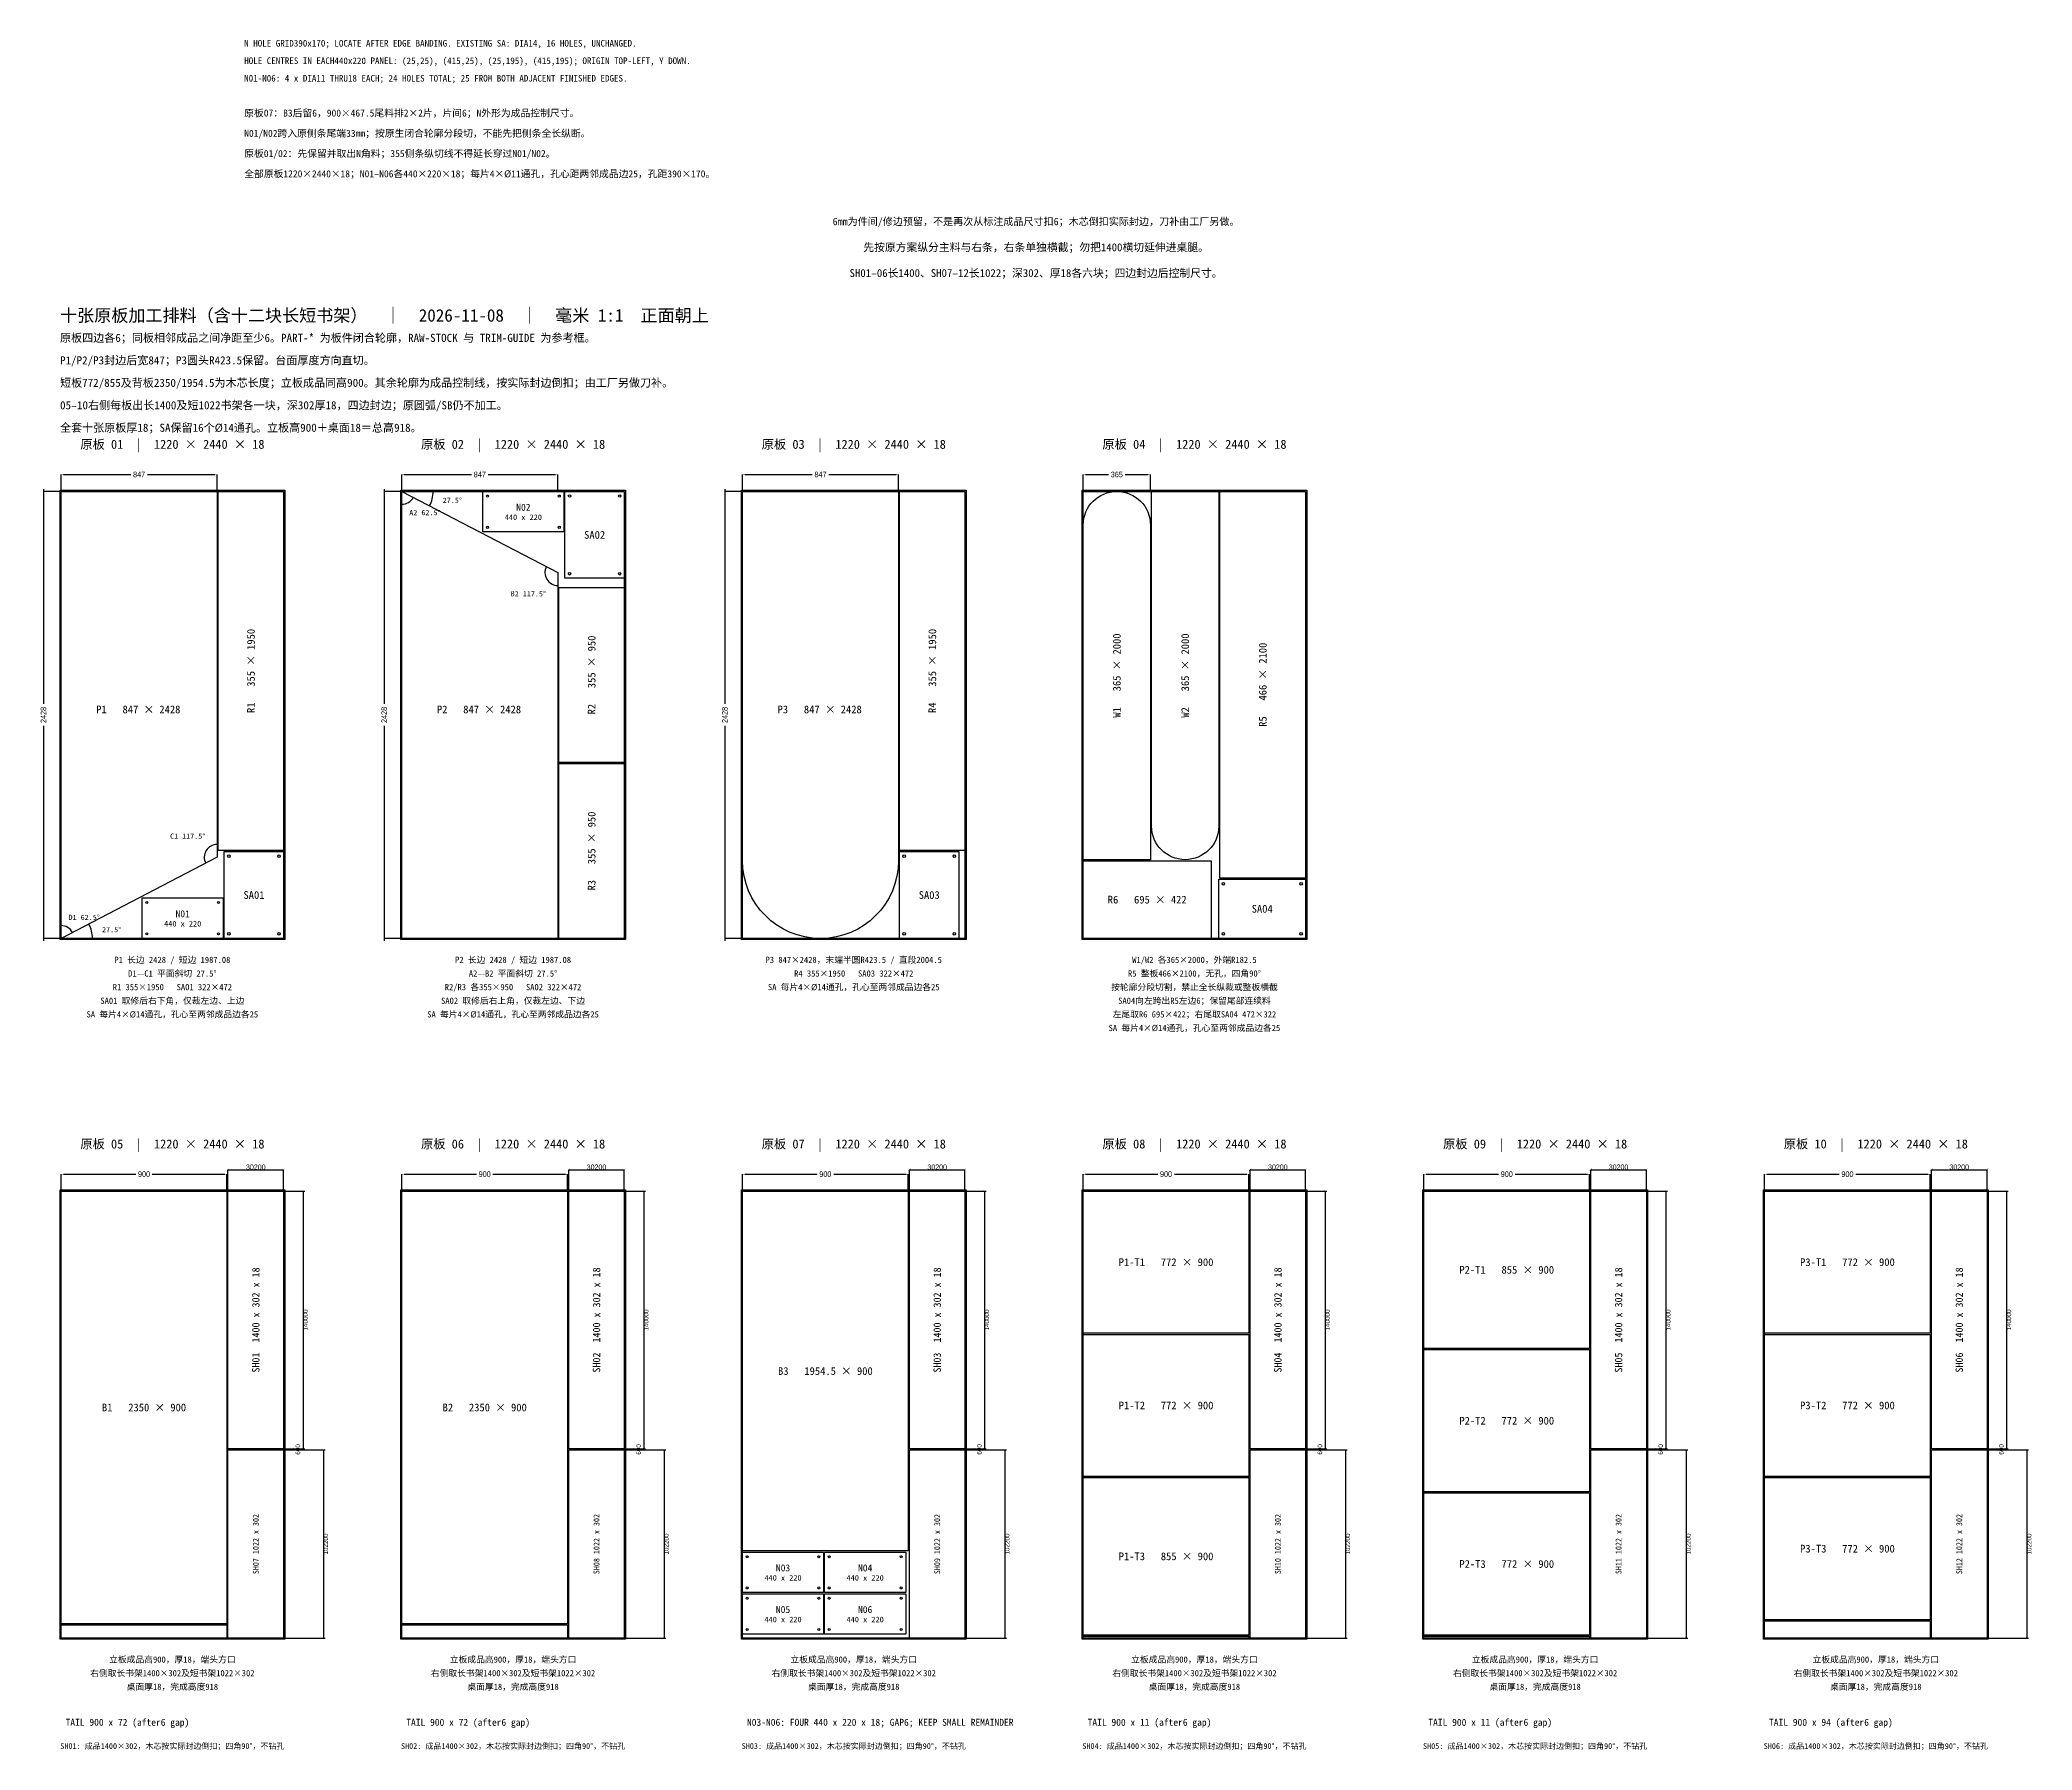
# Model space of a CAD drawing. Header units: millimetres. Extents: x -110 to 10709, y -6842 to 2447.
import ezdxf
from ezdxf.enums import TextEntityAlignment as Align

# ---------------------------------------------------------------- set-up
doc = ezdxf.new("R2010")
doc.units = ezdxf.units.MM
doc.linetypes.add('DASHED', pattern=[1.524, 1.27, -0.254])
for name, color, linetype in [('ANNOTATION', 7, 'Continuous'), ('DIM', 7, 'Continuous'), ('DRILL-THRU-D11', 1, 'Continuous'), ('DRILL-THRU-D14', 1, 'Continuous'), ('OFFCUT-KEEP', 2, 'Continuous'), ('PART-LEG', 3, 'Continuous'), ('PART-RECOVERY', 3, 'Continuous'), ('PART-SA', 6, 'Continuous'), ('PART-SHELF', 4, 'Continuous'), ('PART-STRIP', 2, 'Continuous'), ('PART-TOP', 4, 'Continuous'), ('PART-WINDOW', 32, 'Continuous'), ('RAW-STOCK', 8, 'Continuous'), ('RECOVERY-DRILL-NOTE', 1, 'Continuous'), ('RECOVERY-NOTE', 3, 'Continuous'), ('SHELF-NOTE', 4, 'Continuous'), ('TRIM-GUIDE', 9, 'Continuous')]:
    doc.layers.add(name, color=color, linetype=linetype)
doc.styles.add('CN', font='simhei.ttf')
doc.styles.add('OpenSansCondensed-Light', font='OpenSansCondensed-Light.ttf')
doc.dimstyles.new('EZDXF', dxfattribs={"dimtxt": 0.25, "dimasz": 0.175, "dimexe": 0.375, "dimexo": 0.125, "dimgap": 0.1, "dimtad": 1, "dimlfac": 100, "dimzin": 12, "dimdsep": 46, "dimtxsty": 'OpenSansCondensed-Light', "dimblk": 'ARCHTICK', "dimcen": 2.5, "dimazin": 3, "dimtfac": 0.5, "dimtmove": 2, "dimatfit": 3})
doc.dimstyles.get("Standard").update_dxf_attribs({"dimtxt": 2.5, "dimasz": 2.5, "dimexe": 1.25, "dimexo": 0.625, "dimtad": 1, "dimcen": 2.5, "dimazin": 3, "dimtfac": 1, "dimtmove": 0, "dimatfit": 3})

# ---------------------------------------------------------------- blocks, each defined once
blk = doc.blocks.new('_CLOSEDFILLED')
at = {"color": 0, "linetype": 'BYBLOCK'}
blk.add_solid([(-1, 0.16), (0, 0), (-1, -0.16)], dxfattribs=at)
blk = doc.blocks.new('*D1')
for p, q in [((6, -6), (6, 86)), ((18, 86), (384.5, 86)), ((474.5, 86), (841, 86)), ((853, -6), (853, 86))]:
    blk.add_line(p, q)
at = {"layer": 'Defpoints'}
for p in [(6, 86), (6, -6), (853, -6)]:
    blk.add_point(p, dxfattribs=at)
at = {"layer": 'DIM', "xscale": 12, "yscale": 12, "rotation": 180}
blk.add_blockref('_CLOSEDFILLED', (6, 86), dxfattribs=at)
at = {"layer": 'DIM', "xscale": 12, "yscale": 12}
blk.add_blockref('_CLOSEDFILLED', (853, 86), dxfattribs=at)
at = {"layer": 'DIM', "insert": (429.5, 86), "char_height": 30, "attachment_point": 5, "style": 'OpenSansCondensed-Light'}
blk.add_mtext('847', dxfattribs=at)
blk = doc.blocks.new('*D2')
for p, q in [((-90, 6), (-90, -1160)), ((6, -6), (-90, -6)), ((-90, -1280), (-90, -2446)), ((6, -2434), (-90, -2434))]:
    blk.add_line(p, q)
at = {"layer": 'Defpoints'}
for p in [(-90, -6), (6, -6), (6, -2434)]:
    blk.add_point(p, dxfattribs=at)
at = {"layer": 'DIM', "xscale": 12, "yscale": 12}
for p, rotation in [((-90, -6), 270), ((-90, -2434), 90)]:
    blk.add_blockref('_CLOSEDFILLED', p, dxfattribs=dict(at, rotation=rotation))
at = {"layer": 'DIM', "insert": (-90, -1220), "char_height": 30, "attachment_point": 5, "rotation": 90, "style": 'OpenSansCondensed-Light'}
blk.add_mtext('2428', dxfattribs=at)
blk = doc.blocks.new('*D3')
for p, q in [((1856, -6), (1856, 86)), ((1868, 86), (2234.5, 86)), ((2324.5, 86), (2691, 86)), ((2703, -6), (2703, 86))]:
    blk.add_line(p, q)
at = {"layer": 'Defpoints'}
for p in [(1856, 86), (1856, -6), (2703, -6)]:
    blk.add_point(p, dxfattribs=at)
at = {"layer": 'DIM', "xscale": 12, "yscale": 12, "rotation": 180}
blk.add_blockref('_CLOSEDFILLED', (1856, 86), dxfattribs=at)
at = {"layer": 'DIM', "xscale": 12, "yscale": 12}
blk.add_blockref('_CLOSEDFILLED', (2703, 86), dxfattribs=at)
at = {"layer": 'DIM', "insert": (2279.5, 86), "char_height": 30, "attachment_point": 5, "style": 'OpenSansCondensed-Light'}
blk.add_mtext('847', dxfattribs=at)
blk = doc.blocks.new('*D4')
for p, q in [((1760, 6), (1760, -1160)), ((1856, -6), (1760, -6)), ((1760, -1280), (1760, -2446)), ((1856, -2434), (1760, -2434))]:
    blk.add_line(p, q)
at = {"layer": 'Defpoints'}
for p in [(1760, -6), (1856, -6), (1856, -2434)]:
    blk.add_point(p, dxfattribs=at)
at = {"layer": 'DIM', "xscale": 12, "yscale": 12}
for p, rotation in [((1760, -6), 270), ((1760, -2434), 90)]:
    blk.add_blockref('_CLOSEDFILLED', p, dxfattribs=dict(at, rotation=rotation))
at = {"layer": 'DIM', "insert": (1760, -1220), "char_height": 30, "attachment_point": 5, "rotation": 90, "style": 'OpenSansCondensed-Light'}
blk.add_mtext('2428', dxfattribs=at)
blk = doc.blocks.new('*D5')
for p, q in [((3706, -6), (3706, 86)), ((3718, 86), (4084.5, 86)), ((4174.5, 86), (4541, 86)), ((4553, -6), (4553, 86))]:
    blk.add_line(p, q)
at = {"layer": 'Defpoints'}
for p in [(3706, 86), (3706, -6), (4553, -6)]:
    blk.add_point(p, dxfattribs=at)
at = {"layer": 'DIM', "xscale": 12, "yscale": 12, "rotation": 180}
blk.add_blockref('_CLOSEDFILLED', (3706, 86), dxfattribs=at)
at = {"layer": 'DIM', "xscale": 12, "yscale": 12}
blk.add_blockref('_CLOSEDFILLED', (4553, 86), dxfattribs=at)
at = {"layer": 'DIM', "insert": (4129.5, 86), "char_height": 30, "attachment_point": 5, "style": 'OpenSansCondensed-Light'}
blk.add_mtext('847', dxfattribs=at)
blk = doc.blocks.new('*D6')
for p, q in [((3610, 6), (3610, -1160)), ((3706, -6), (3610, -6)), ((3610, -1280), (3610, -2446)), ((3706, -2434), (3610, -2434))]:
    blk.add_line(p, q)
at = {"layer": 'Defpoints'}
for p in [(3610, -6), (3706, -6), (3706, -2434)]:
    blk.add_point(p, dxfattribs=at)
at = {"layer": 'DIM', "xscale": 12, "yscale": 12}
for p, rotation in [((3610, -6), 270), ((3610, -2434), 90)]:
    blk.add_blockref('_CLOSEDFILLED', p, dxfattribs=dict(at, rotation=rotation))
at = {"layer": 'DIM', "insert": (3610, -1220), "char_height": 30, "attachment_point": 5, "rotation": 90, "style": 'OpenSansCondensed-Light'}
blk.add_mtext('2428', dxfattribs=at)
blk = doc.blocks.new('*D7')
for p, q in [((5556, -6), (5556, 86)), ((5568, 86), (5693.5, 86)), ((5783.5, 86), (5909, 86)), ((5921, -6), (5921, 86))]:
    blk.add_line(p, q)
at = {"layer": 'Defpoints'}
for p in [(5556, 86), (5556, -6), (5921, -6)]:
    blk.add_point(p, dxfattribs=at)
at = {"layer": 'DIM', "xscale": 12, "yscale": 12, "rotation": 180}
blk.add_blockref('_CLOSEDFILLED', (5556, 86), dxfattribs=at)
at = {"layer": 'DIM', "xscale": 12, "yscale": 12}
blk.add_blockref('_CLOSEDFILLED', (5921, 86), dxfattribs=at)
at = {"layer": 'DIM', "insert": (5738.5, 86), "char_height": 30, "attachment_point": 5, "style": 'OpenSansCondensed-Light'}
blk.add_mtext('365', dxfattribs=at)
blk = doc.blocks.new('*D8')
for p, q in [((6, -3806), (6, -3714)), ((18, -3714), (411, -3714)), ((501, -3714), (894, -3714)), ((906, -3806), (906, -3714))]:
    blk.add_line(p, q)
at = {"layer": 'Defpoints'}
for p in [(6, -3714), (6, -3806), (906, -3806)]:
    blk.add_point(p, dxfattribs=at)
at = {"layer": 'DIM', "xscale": 12, "yscale": 12, "rotation": 180}
blk.add_blockref('_CLOSEDFILLED', (6, -3714), dxfattribs=at)
at = {"layer": 'DIM', "xscale": 12, "yscale": 12}
blk.add_blockref('_CLOSEDFILLED', (906, -3714), dxfattribs=at)
at = {"layer": 'DIM', "insert": (456, -3714), "char_height": 30, "attachment_point": 5, "style": 'OpenSansCondensed-Light'}
blk.add_mtext('900', dxfattribs=at)
blk = doc.blocks.new('*D9')
for p, q in [((1856, -3806), (1856, -3714)), ((1868, -3714), (2261, -3714)), ((2351, -3714), (2744, -3714)), ((2756, -3806), (2756, -3714))]:
    blk.add_line(p, q)
at = {"layer": 'Defpoints'}
for p in [(1856, -3714), (1856, -3806), (2756, -3806)]:
    blk.add_point(p, dxfattribs=at)
at = {"layer": 'DIM', "xscale": 12, "yscale": 12, "rotation": 180}
blk.add_blockref('_CLOSEDFILLED', (1856, -3714), dxfattribs=at)
at = {"layer": 'DIM', "xscale": 12, "yscale": 12}
blk.add_blockref('_CLOSEDFILLED', (2756, -3714), dxfattribs=at)
at = {"layer": 'DIM', "insert": (2306, -3714), "char_height": 30, "attachment_point": 5, "style": 'OpenSansCondensed-Light'}
blk.add_mtext('900', dxfattribs=at)
blk = doc.blocks.new('*D10')
for p, q in [((3706, -3806), (3706, -3714)), ((3718, -3714), (4111, -3714)), ((4201, -3714), (4594, -3714)), ((4606, -3806), (4606, -3714))]:
    blk.add_line(p, q)
at = {"layer": 'Defpoints'}
for p in [(3706, -3714), (3706, -3806), (4606, -3806)]:
    blk.add_point(p, dxfattribs=at)
at = {"layer": 'DIM', "xscale": 12, "yscale": 12, "rotation": 180}
blk.add_blockref('_CLOSEDFILLED', (3706, -3714), dxfattribs=at)
at = {"layer": 'DIM', "xscale": 12, "yscale": 12}
blk.add_blockref('_CLOSEDFILLED', (4606, -3714), dxfattribs=at)
at = {"layer": 'DIM', "insert": (4156, -3714), "char_height": 30, "attachment_point": 5, "style": 'OpenSansCondensed-Light'}
blk.add_mtext('900', dxfattribs=at)
blk = doc.blocks.new('*D11')
for p, q in [((5556, -3806), (5556, -3714)), ((5568, -3714), (5961, -3714)), ((6051, -3714), (6444, -3714)), ((6456, -3806), (6456, -3714))]:
    blk.add_line(p, q)
at = {"layer": 'Defpoints'}
for p in [(5556, -3714), (5556, -3806), (6456, -3806)]:
    blk.add_point(p, dxfattribs=at)
at = {"layer": 'DIM', "xscale": 12, "yscale": 12, "rotation": 180}
blk.add_blockref('_CLOSEDFILLED', (5556, -3714), dxfattribs=at)
at = {"layer": 'DIM', "xscale": 12, "yscale": 12}
blk.add_blockref('_CLOSEDFILLED', (6456, -3714), dxfattribs=at)
at = {"layer": 'DIM', "insert": (6006, -3714), "char_height": 30, "attachment_point": 5, "style": 'OpenSansCondensed-Light'}
blk.add_mtext('900', dxfattribs=at)
blk = doc.blocks.new('*D12')
for p, q in [((7406, -3806), (7406, -3714)), ((7418, -3714), (7811, -3714)), ((7901, -3714), (8294, -3714)), ((8306, -3806), (8306, -3714))]:
    blk.add_line(p, q)
at = {"layer": 'Defpoints'}
for p in [(7406, -3714), (7406, -3806), (8306, -3806)]:
    blk.add_point(p, dxfattribs=at)
at = {"layer": 'DIM', "xscale": 12, "yscale": 12, "rotation": 180}
blk.add_blockref('_CLOSEDFILLED', (7406, -3714), dxfattribs=at)
at = {"layer": 'DIM', "xscale": 12, "yscale": 12}
blk.add_blockref('_CLOSEDFILLED', (8306, -3714), dxfattribs=at)
at = {"layer": 'DIM', "insert": (7856, -3714), "char_height": 30, "attachment_point": 5, "style": 'OpenSansCondensed-Light'}
blk.add_mtext('900', dxfattribs=at)
blk = doc.blocks.new('*D13')
for p, q in [((9256, -3806), (9256, -3714)), ((9268, -3714), (9661, -3714)), ((9751, -3714), (10144, -3714)), ((10156, -3806), (10156, -3714))]:
    blk.add_line(p, q)
at = {"layer": 'Defpoints'}
for p in [(9256, -3714), (9256, -3806), (10156, -3806)]:
    blk.add_point(p, dxfattribs=at)
at = {"layer": 'DIM', "xscale": 12, "yscale": 12, "rotation": 180}
blk.add_blockref('_CLOSEDFILLED', (9256, -3714), dxfattribs=at)
at = {"layer": 'DIM', "xscale": 12, "yscale": 12}
blk.add_blockref('_CLOSEDFILLED', (10156, -3714), dxfattribs=at)
at = {"layer": 'DIM', "insert": (9706, -3714), "char_height": 30, "attachment_point": 5, "style": 'OpenSansCondensed-Light'}
blk.add_mtext('900', dxfattribs=at)
blk = doc.blocks.new('_ARCHTICK')
at = {"color": 0, "linetype": 'BYBLOCK', "const_width": 0.15}
blk.add_lwpolyline([(-0.5, -0.5), (0.5, 0.5)], dxfattribs=at)

msp = doc.modelspace()

# ---------------------------------------------------------------- linework, layer by layer
at = {"layer": 'ANNOTATION', "linetype": 'DASHED'}
for p, q in [((1856, -6), (2295, -6)), ((6, -2434), (445, -2434))]:
    msp.add_line(p, q, dxfattribs=at)
at = {"layer": 'ANNOTATION'}
for centre, radius, start, end in [((1856, -6), 70, 270, 332.5), ((1856, -6), 170, 332.5, 360), ((2703, -446.92029), 70, 152.5, 270), ((853, -1993.07971), 70, 90, 207.5), ((6, -2434), 70, 27.5, 90), ((6, -2434), 170, 0, 27.5)]:
    msp.add_arc(centre, radius, start, end, dxfattribs=at)
at = {"layer": 'DRILL-THRU-D11'}
for centre in [(2321, -31), (2711, -31), (2321, -201), (2711, -201), (471, -2239), (861, -2239), (471, -2409), (861, -2409), (3731, -5791.5), (4121, -5791.5), (4177, -5791.5), (4567, -5791.5), (3731, -5961.5), (3731, -6017.5), (4121, -5961.5), (4121, -6017.5), (4177, -5961.5), (4177, -6017.5), (4567, -5961.5), (4567, -6017.5), (3731, -6187.5), (4121, -6187.5), (4177, -6187.5), (4567, -6187.5)]:
    msp.add_circle(centre, 5.5, dxfattribs=at)
at = {"layer": 'DRILL-THRU-D14'}
for centre in [(2767, -31), (3039, -31), (2767, -453), (3039, -453), (917, -1987), (1189, -1987), (4584, -1987), (4856, -1987), (6317, -2137), (6739, -2137), (917, -2409), (1189, -2409), (4584, -2409), (4856, -2409), (6317, -2409), (6739, -2409)]:
    msp.add_circle(centre, 7, dxfattribs=at)
at = {"layer": 'OFFCUT-KEEP'}
for points in [[(6, -6162), (906, -6162), (906, -6234), (6, -6234)], [(1856, -6162), (2756, -6162), (2756, -6234), (1856, -6234)], [(9256, -6140), (10156, -6140), (10156, -6234), (9256, -6234)], [(5556, -6223), (6456, -6223), (6456, -6234), (5556, -6234)], [(7406, -6223), (8306, -6223), (8306, -6234), (7406, -6234)]]:
    msp.add_lwpolyline(points, close=True, dxfattribs=at)
at = {"layer": 'PART-LEG'}
for points in [[(6, -3806), (906, -3806), (906, -6156), (6, -6156)], [(1856, -3806), (2756, -3806), (2756, -6156), (1856, -6156)], [(3706, -3806), (4606, -3806), (4606, -5760.5), (3706, -5760.5)], [(5556, -3806), (6456, -3806), (6456, -4578), (5556, -4578)], [(7406, -3806), (8306, -3806), (8306, -4661), (7406, -4661)], [(9256, -3806), (10156, -3806), (10156, -4578), (9256, -4578)], [(5556, -4584), (6456, -4584), (6456, -5356), (5556, -5356)], [(9256, -4584), (10156, -4584), (10156, -5356), (9256, -5356)], [(7406, -4667), (8306, -4667), (8306, -5439), (7406, -5439)], [(5556, -5362), (6456, -5362), (6456, -6217), (5556, -6217)], [(9256, -5362), (10156, -5362), (10156, -6134), (9256, -6134)], [(7406, -5445), (8306, -5445), (8306, -6217), (7406, -6217)]]:
    msp.add_lwpolyline(points, close=True, dxfattribs=at)
at = {"layer": 'PART-RECOVERY'}
for points in [[(2296, -6), (2736, -6), (2736, -226), (2296, -226)], [(446, -2214), (886, -2214), (886, -2434), (446, -2434)], [(3706, -5766.5), (4146, -5766.5), (4146, -5986.5), (3706, -5986.5)], [(4152, -5766.5), (4592, -5766.5), (4592, -5986.5), (4152, -5986.5)], [(3706, -5992.5), (4146, -5992.5), (4146, -6212.5), (3706, -6212.5)], [(4152, -5992.5), (4592, -5992.5), (4592, -6212.5), (4152, -6212.5)]]:
    msp.add_lwpolyline(points, close=True, dxfattribs=at)
at = {"layer": 'PART-SA'}
for points in [[(2742, -6), (3064, -6), (3064, -478), (2742, -478)], [(892, -1962), (1214, -1962), (1214, -2434), (892, -2434)], [(4559, -1962), (4881, -1962), (4881, -2434), (4559, -2434)], [(6292, -2112), (6764, -2112), (6764, -2434), (6292, -2434)]]:
    msp.add_lwpolyline(points, close=True, dxfattribs=at)
at = {"layer": 'PART-SHELF'}
for points in [[(912, -3806), (1214, -3806), (1214, -5206), (912, -5206)], [(2762, -3806), (3064, -3806), (3064, -5206), (2762, -5206)], [(4612, -3806), (4914, -3806), (4914, -5206), (4612, -5206)], [(6462, -3806), (6764, -3806), (6764, -5206), (6462, -5206)], [(8312, -3806), (8614, -3806), (8614, -5206), (8312, -5206)], [(10162, -3806), (10464, -3806), (10464, -5206), (10162, -5206)], [(912, -5212), (1214, -5212), (1214, -6234), (912, -6234)], [(2762, -5212), (3064, -5212), (3064, -6234), (2762, -6234)], [(4612, -5212), (4914, -5212), (4914, -6234), (4612, -6234)], [(6462, -5212), (6764, -5212), (6764, -6234), (6462, -6234)], [(8312, -5212), (8614, -5212), (8614, -6234), (8312, -6234)], [(10162, -5212), (10464, -5212), (10464, -6234), (10162, -6234)]]:
    msp.add_lwpolyline(points, close=True, dxfattribs=at)
at = {"layer": 'PART-STRIP'}
for points in [[(859, -6), (1214, -6), (1214, -1956), (859, -1956)], [(4559, -6), (4914, -6), (4914, -1956), (4559, -1956)], [(6298, -6), (6764, -6), (6764, -2106), (6298, -2106)], [(2709, -528), (3064, -528), (3064, -1478), (2709, -1478)], [(2709, -1484), (3064, -1484), (3064, -2434), (2709, -2434)], [(5556, -2012), (6251, -2012), (6251, -2434), (5556, -2434)]]:
    msp.add_lwpolyline(points, close=True, dxfattribs=at)
at = {"layer": 'PART-TOP'}
for points in [[(6, -6), (853, -6), (853, -1993.07971), (6, -2434)], [(1856, -6), (2703, -446.92029), (2703, -2434), (1856, -2434)]]:
    msp.add_lwpolyline(points, close=True, dxfattribs=at)
msp.add_lwpolyline([(3706, -6), (4553, -6), (4553, -2010.5, -1), (3706, -2010.5)], format="xyb", close=True, dxfattribs=at)
at = {"layer": 'PART-WINDOW'}
for points in [[(5556, -188.5, -1), (5921, -188.5), (5921, -2006), (5556, -2006)], [(6292, -1823.5, -1), (5927, -1823.5), (5927, -6), (6292, -6)]]:
    msp.add_lwpolyline(points, format="xyb", close=True, dxfattribs=at)
at = {"layer": 'RAW-STOCK'}
for points in [[(0, 0), (1220, 0), (1220, -2440), (0, -2440)], [(1850, 0), (3070, 0), (3070, -2440), (1850, -2440)], [(3700, 0), (4920, 0), (4920, -2440), (3700, -2440)], [(5550, 0), (6770, 0), (6770, -2440), (5550, -2440)], [(0, -3800), (1220, -3800), (1220, -6240), (0, -6240)], [(1850, -3800), (3070, -3800), (3070, -6240), (1850, -6240)], [(3700, -3800), (4920, -3800), (4920, -6240), (3700, -6240)], [(5550, -3800), (6770, -3800), (6770, -6240), (5550, -6240)], [(7400, -3800), (8620, -3800), (8620, -6240), (7400, -6240)], [(9250, -3800), (10470, -3800), (10470, -6240), (9250, -6240)]]:
    msp.add_lwpolyline(points, close=True, dxfattribs=at)
at = {"layer": 'TRIM-GUIDE'}
for points in [[(6, -6), (1214, -6), (1214, -2434), (6, -2434)], [(1856, -6), (3064, -6), (3064, -2434), (1856, -2434)], [(3706, -6), (4914, -6), (4914, -2434), (3706, -2434)], [(5556, -6), (6764, -6), (6764, -2434), (5556, -2434)], [(6, -3806), (1214, -3806), (1214, -6234), (6, -6234)], [(1856, -3806), (3064, -3806), (3064, -6234), (1856, -6234)], [(3706, -3806), (4914, -3806), (4914, -6234), (3706, -6234)], [(5556, -3806), (6764, -3806), (6764, -6234), (5556, -6234)], [(7406, -3806), (8614, -3806), (8614, -6234), (7406, -6234)], [(9256, -3806), (10464, -3806), (10464, -6234), (9256, -6234)]]:
    msp.add_lwpolyline(points, close=True, dxfattribs=at)

# ---------------------------------------------------------------- texts
at = {"layer": 'ANNOTATION', "style": 'CN'}
for s, height, p in [('十张原板加工排料（含十二块长短书架）\u3000｜\u30002026-11-08\u3000｜\u3000毫米 1:1\u3000正面朝上', 68, (0, 950)), ('原板四边各6；同板相邻成品之间净距至少6。PART-* 为板件闭合轮廓，RAW-STOCK 与 TRIM-GUIDE 为参考框。', 44, (0, 828)), ('P1/P2/P3封边后宽847；P3圆头R423.5保留。台面厚度方向直切。', 44, (0, 706)), ('短板772/855及背板2350/1954.5为木芯长度；立板成品同高900。其余轮廓为成品控制线，按实际封边倒扣；由工厂另做刀补。', 44, (0, 584)), ('05–10右侧每板出长1400及短1022书架各一块，深302厚18，四边封边；原圆弧/SB仍不加工。', 44, (0, 462)), ('全套十张原板厚18；SA保留16个Ø14通孔。立板高900＋桌面18＝总高918。', 44, (0, 340))]:
    msp.add_text(s, height=height, dxfattribs=at).set_placement(p, align=Align.MIDDLE_LEFT)
for s, height, p in [('原板 01  |  1220 × 2440 × 18', 49, (610, 250)), ('原板 02  |  1220 × 2440 × 18', 49, (2460, 250)), ('原板 03  |  1220 × 2440 × 18', 49, (4310, 250)), ('原板 04  |  1220 × 2440 × 18', 49, (6160, 250)), ('A2 62.5°', 28, (1981, -121)), ('27.5°', 28, (2130, -54)), ('SA02', 42, (2903, -242)), ('B2 117.5°', 28, (2543, -561.92029)), ('P1   847 × 2428', 42, (425, -1190)), ('P2   847 × 2428', 42, (2275, -1190)), ('P3   847 × 2428', 42, (4125, -1190)), ('C1 117.5°', 28, (693, -1878.07971)), ('SA01', 42, (1053, -2198)), ('SA03', 42, (4720, -2198)), ('R6   695 × 422', 42, (5903.5, -2223)), ('SA04', 42, (6528, -2273)), ('D1 62.5°', 28, (131, -2319)), ('27.5°', 28, (280, -2386)), ('P1 长边 2428 / 短边 1987.08', 34, (610, -2550)), ('P2 长边 2428 / 短边 1987.08', 34, (2460, -2550)), ('P3 847×2428，末端半圆R423.5 / 直段2004.5', 34, (4310, -2550)), ('W1/W2 各365×2000，外端R182.5', 34, (6160, -2550)), ('R1 355×1950   SA01 322×472', 34, (610, -2698)), ('D1—C1 平面斜切 27.5°', 34, (610, -2624)), ('R2/R3 各355×950   SA02 322×472', 34, (2460, -2698)), ('A2—B2 平面斜切 27.5°', 34, (2460, -2624)), ('SA 每片4×Ø14通孔，孔心至两邻成品边各25', 34, (4310, -2698)), ('R4 355×1950   SA03 322×472', 34, (4310, -2624)), ('按轮廓分段切割，禁止全长纵裁或整板横截', 34, (6160, -2698)), ('R5 整板466×2100，无孔，四角90°', 34, (6160, -2624)), ('SA01 取修后右下角，仅裁左边、上边', 34, (610, -2772)), ('SA02 取修后右上角，仅裁左边、下边', 34, (2460, -2772)), ('SA04向左跨出R5左边6；保留尾部连续料', 34, (6160, -2772)), ('SA 每片4×Ø14通孔，孔心至两邻成品边各25', 34, (610, -2846)), ('SA 每片4×Ø14通孔，孔心至两邻成品边各25', 34, (2460, -2846)), ('SA 每片4×Ø14通孔，孔心至两邻成品边各25', 34, (6160, -2920)), ('左尾取R6 695×422；右尾取SA04 472×322', 34, (6160, -2846)), ('原板 05  |  1220 × 2440 × 18', 49, (610, -3550)), ('原板 06  |  1220 × 2440 × 18', 49, (2460, -3550)), ('原板 07  |  1220 × 2440 × 18', 49, (4310, -3550)), ('原板 08  |  1220 × 2440 × 18', 49, (6160, -3550)), ('原板 09  |  1220 × 2440 × 18', 49, (8010, -3550)), ('原板 10  |  1220 × 2440 × 18', 49, (9860, -3550)), ('P1-T1   772 × 900', 42, (6006, -4192)), ('P2-T1   855 × 900', 42, (7856, -4233.5)), ('P3-T1   772 × 900', 42, (9706, -4192)), ('B3   1954.5 × 900', 42, (4156, -4783.25)), ('B1   2350 × 900', 42, (456, -4981)), ('B2   2350 × 900', 42, (2306, -4981)), ('P1-T2   772 × 900', 42, (6006, -4970)), ('P3-T2   772 × 900', 42, (9706, -4970)), ('P2-T2   772 × 900', 42, (7856, -5053)), ('P3-T3   772 × 900', 42, (9706, -5748)), ('P1-T3   855 × 900', 42, (6006, -5789.5)), ('P2-T3   772 × 900', 42, (7856, -5831)), ('立板成品高900，厚18，端头方口', 34, (610, -6350)), ('立板成品高900，厚18，端头方口', 34, (2460, -6350)), ('立板成品高900，厚18，端头方口', 34, (4310, -6350)), ('立板成品高900，厚18，端头方口', 34, (6160, -6350)), ('立板成品高900，厚18，端头方口', 34, (8010, -6350)), ('立板成品高900，厚18，端头方口', 34, (9860, -6350)), ('右侧取长书架1400×302及短书架1022×302', 34, (610, -6424)), ('桌面厚18，完成高度918', 34, (610, -6498)), ('右侧取长书架1400×302及短书架1022×302', 34, (2460, -6424)), ('桌面厚18，完成高度918', 34, (2460, -6498)), ('右侧取长书架1400×302及短书架1022×302', 34, (4310, -6424)), ('桌面厚18，完成高度918', 34, (4310, -6498)), ('右侧取长书架1400×302及短书架1022×302', 34, (6160, -6424)), ('桌面厚18，完成高度918', 34, (6160, -6498)), ('右侧取长书架1400×302及短书架1022×302', 34, (8010, -6424)), ('桌面厚18，完成高度918', 34, (8010, -6498)), ('右侧取长书架1400×302及短书架1022×302', 34, (9860, -6424)), ('桌面厚18，完成高度918', 34, (9860, -6498))]:
    msp.add_text(s, height=height, dxfattribs=at).set_placement(p, align=Align.MIDDLE_CENTER)
for s, p in [('R1   355 × 1950', (1036.5, -981)), ('R4   355 × 1950', (4736.5, -981)), ('R2   355 × 950', (2886.5, -1003)), ('W1   365 × 2000', (5738.5, -1006)), ('W2   365 × 2000', (6109.5, -1006)), ('R5   466 × 2100', (6531, -1056)), ('R3   355 × 950', (2886.5, -1959))]:
    msp.add_text(s, height=42, rotation=90, dxfattribs=at).set_placement(p, align=Align.MIDDLE_CENTER)
at = {"layer": 'OFFCUT-KEEP'}
for s, p in [('TAIL 900 x 72 (after6 gap)', (30, -6710)), ('TAIL 900 x 72 (after6 gap)', (1880, -6710)), ('N03-N06: FOUR 440 x 220 x 18; GAP6; KEEP SMALL REMAINDER', (3730, -6710)), ('TAIL 900 x 11 (after6 gap)', (5580, -6710)), ('TAIL 900 x 11 (after6 gap)', (7430, -6710)), ('TAIL 900 x 94 (after6 gap)', (9280, -6710))]:
    msp.add_text(s, height=38, dxfattribs=at).set_placement(p)
at = {"layer": 'RECOVERY-DRILL-NOTE'}
for s, p in [('N HOLE GRID390x170; LOCATE AFTER EDGE BANDING. EXISTING SA: DIA14, 16 HOLES, UNCHANGED.', (1000, 2410)), ('HOLE CENTRES IN EACH440x220 PANEL: (25,25), (415,25), (25,195), (415,195); ORIGIN TOP-LEFT, Y DOWN.', (1000, 2315)), ('N01-N06: 4 x DIA11 THRU18 EACH; 24 HOLES TOTAL; 25 FROM BOTH ADJACENT FINISHED EDGES.', (1000, 2220))]:
    msp.add_text(s, height=36, dxfattribs=at).set_placement(p)
at = {"layer": 'RECOVERY-NOTE', "style": 'CN'}
for s, p in [('原板07：B3后留6，900×467.5尾料排2×2片，片间6；N外形为成品控制尺寸。', (1000, 2030)), ('N01/N02跨入原侧条尾端33mm；按原生闭合轮廓分段切，不能先把侧条全长纵断。', (1000, 1920)), ('原板01/02：先保留并取出N角料；355侧条纵切线不得延长穿过N01/N02。', (1000, 1810)), ('全部原板1220×2440×18；N01–N06各440×220×18；每片4×Ø11通孔，孔心距两邻成品边25，孔距390×170。', (1000, 1700))]:
    msp.add_text(s, height=38, dxfattribs=at).set_placement(p)
for s, height, p in [('N02', 38, (2516, -92)), ('440 x 220', 30, (2516, -146)), ('440 x 220', 30, (666, -2354)), ('N01', 38, (666, -2300)), ('N03', 38, (3926, -5852.5)), ('N04', 38, (4372, -5852.5)), ('440 x 220', 30, (3926, -5906.5)), ('440 x 220', 30, (4372, -5906.5)), ('440 x 220', 30, (3926, -6132.5)), ('N05', 38, (3926, -6078.5)), ('440 x 220', 30, (4372, -6132.5)), ('N06', 38, (4372, -6078.5))]:
    msp.add_text(s, height=height, dxfattribs=at).set_placement(p, align=Align.MIDDLE_CENTER)
at = {"layer": 'SHELF-NOTE', "style": 'CN'}
for s, height, p in [('6mm为件间/修边预留，不是再次从标注成品尺寸扣6；木芯倒扣实际封边，刀补由工厂另做。', 40, (5300, 1460)), ('先按原方案纵分主料与右条，右条单独横截；勿把1400横切延伸进桌腿。', 43, (5300, 1320)), ('SH01–06长1400、SH07–12长1022；深302、厚18各六块；四边封边后控制尺寸。', 43, (5300, 1180)), ('SH01: 成品1400×302，木芯按实际封边倒扣；四角90°，不钻孔', 31, (610, -6820)), ('SH02: 成品1400×302，木芯按实际封边倒扣；四角90°，不钻孔', 31, (2460, -6820)), ('SH03: 成品1400×302，木芯按实际封边倒扣；四角90°，不钻孔', 31, (4310, -6820)), ('SH04: 成品1400×302，木芯按实际封边倒扣；四角90°，不钻孔', 31, (6160, -6820)), ('SH05: 成品1400×302，木芯按实际封边倒扣；四角90°，不钻孔', 31, (8010, -6820)), ('SH06: 成品1400×302，木芯按实际封边倒扣；四角90°，不钻孔', 31, (9860, -6820))]:
    msp.add_text(s, height=height, dxfattribs=at).set_placement(p, align=Align.MIDDLE_CENTER)
for s, height, p in [('SH01  1400 x 302 x 18', 40, (1063, -4506)), ('SH02  1400 x 302 x 18', 40, (2913, -4506)), ('SH03  1400 x 302 x 18', 40, (4763, -4506)), ('SH04  1400 x 302 x 18', 40, (6613, -4506)), ('SH05  1400 x 302 x 18', 40, (8463, -4506)), ('SH06  1400 x 302 x 18', 40, (10313, -4506)), ('SH07 1022 x 302', 32, (1063, -5723)), ('SH08 1022 x 302', 32, (2913, -5723)), ('SH09 1022 x 302', 32, (4763, -5723)), ('SH10 1022 x 302', 32, (6613, -5723)), ('SH11 1022 x 302', 32, (8463, -5723)), ('SH12 1022 x 302', 32, (10313, -5723))]:
    msp.add_text(s, height=height, rotation=90, dxfattribs=at).set_placement(p, align=Align.MIDDLE_CENTER)

# ---------------------------------------------------------------- dimensions: what is measured, and where the dimension line sits
at = {"layer": 'DIM'}
for base, p1, p2, picture, middle in [((-90, -6), (6, -6), (6, -2434), '*D2', (-90, -1220)), ((1760, -6), (1856, -6), (1856, -2434), '*D4', (1760, -1220)), ((3610, -6), (3706, -6), (3706, -2434), '*D6', (3610, -1220))]:
    dim = msp.add_linear_dim(base=base, p1=p1, p2=p2, angle=90, dimstyle='Standard', override={"dimtxt": 30, "dimasz": 12, "dimgap": 5, "dimdec": 1, "dimzin": 8}, dxfattribs=at)
    dim.commit()
    dim.dimension.update_dxf_attribs({"geometry": picture, "text_midpoint": middle})
for base, p1, p2, picture, middle in [((6, 86), (6, -6), (853, -6), '*D1', (429.5, 86)), ((1856, 86), (1856, -6), (2703, -6), '*D3', (2279.5, 86)), ((3706, 86), (3706, -6), (4553, -6), '*D5', (4129.5, 86)), ((5556, 86), (5556, -6), (5921, -6), '*D7', (5738.5, 86)), ((6, -3714), (6, -3806), (906, -3806), '*D8', (456, -3714)), ((1856, -3714), (1856, -3806), (2756, -3806), '*D9', (2306, -3714)), ((3706, -3714), (3706, -3806), (4606, -3806), '*D10', (4156, -3714)), ((5556, -3714), (5556, -3806), (6456, -3806), '*D11', (6006, -3714)), ((7406, -3714), (7406, -3806), (8306, -3806), '*D12', (7856, -3714)), ((9256, -3714), (9256, -3806), (10156, -3806), '*D13', (9706, -3714))]:
    dim = msp.add_linear_dim(base=base, p1=p1, p2=p2, dimstyle='Standard', override={"dimtxt": 30, "dimasz": 12, "dimgap": 5, "dimdec": 1, "dimzin": 8}, dxfattribs=at)
    dim.commit()
    dim.dimension.update_dxf_attribs({"geometry": picture, "text_midpoint": middle})
for base, p1, p2 in [((912, -3690), (912, -3806), (1214, -3806)), ((2762, -3690), (2762, -3806), (3064, -3806)), ((4612, -3690), (4612, -3806), (4914, -3806)), ((6462, -3690), (6462, -3806), (6764, -3806)), ((8312, -3690), (8312, -3806), (8614, -3806)), ((10162, -3690), (10162, -3806), (10464, -3806))]:
    msp.add_linear_dim(base=base, p1=p1, p2=p2, dimstyle='EZDXF', override={"dimtxt": 28, "dimasz": 12}, dxfattribs=at).render()
for base, p1, p2 in [((1320, -3806), (1214, -3806), (1214, -5206)), ((3170, -3806), (3064, -3806), (3064, -5206)), ((5020, -3806), (4914, -3806), (4914, -5206)), ((6870, -3806), (6764, -3806), (6764, -5206)), ((8720, -3806), (8614, -3806), (8614, -5206)), ((10570, -3806), (10464, -3806), (10464, -5206)), ((1270, -5206), (1214, -5206), (1214, -5212)), ((3120, -5206), (3064, -5206), (3064, -5212)), ((4970, -5206), (4914, -5206), (4914, -5212)), ((6820, -5206), (6764, -5206), (6764, -5212)), ((8670, -5206), (8614, -5206), (8614, -5212)), ((10520, -5206), (10464, -5206), (10464, -5212)), ((1430, -5212), (1214, -5212), (1214, -6234)), ((3280, -5212), (3064, -5212), (3064, -6234)), ((5130, -5212), (4914, -5212), (4914, -6234)), ((6980, -5212), (6764, -5212), (6764, -6234)), ((8830, -5212), (8614, -5212), (8614, -6234)), ((10680, -5212), (10464, -5212), (10464, -6234))]:
    msp.add_linear_dim(base=base, p1=p1, p2=p2, angle=90, dimstyle='EZDXF', override={"dimtxt": 25, "dimasz": 9, "dimexe": 9, "dimexo": 6}, dxfattribs=at).render()

doc.saveas('drawing.dxf')
